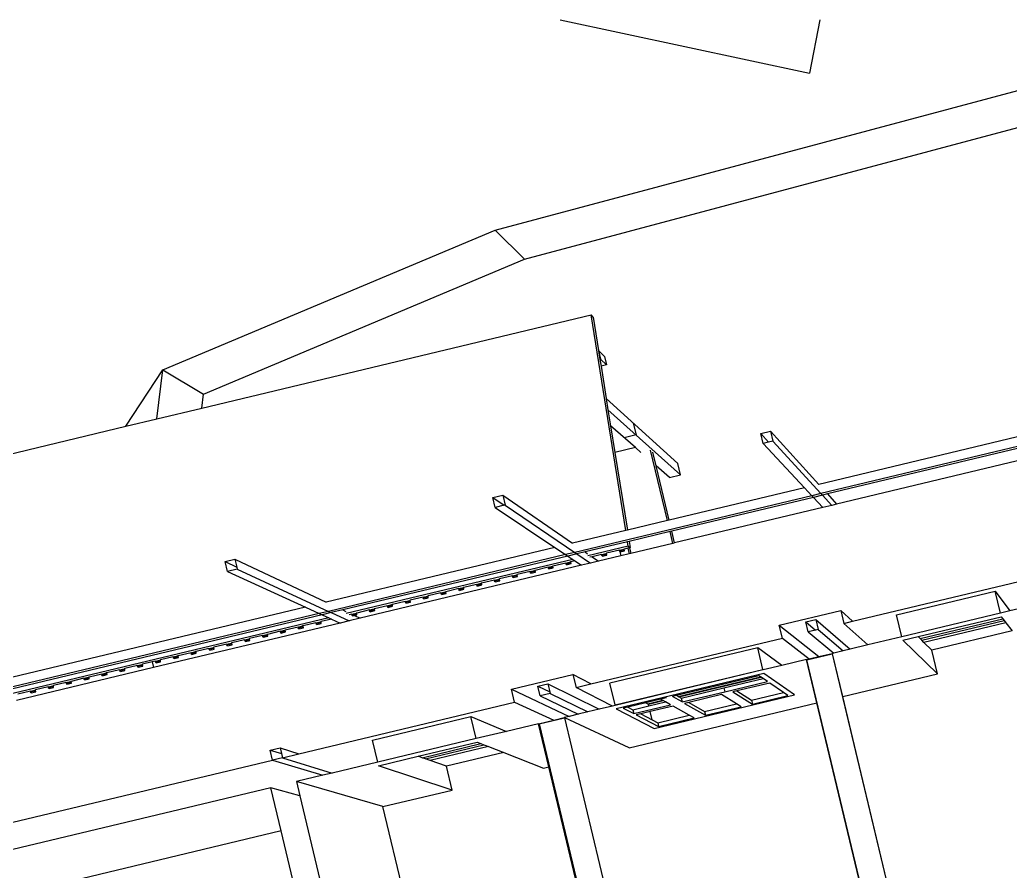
# Model space of a CAD drawing. Extents: x -86023 to 86023, y -39538 to 39538.
# Drawn here: x -49709 to -13174, y 8138 to 39538 of the extents above; entities that cross this region are included whole.
import ezdxf

# ---------------------------------------------------------------- set-up
doc = ezdxf.new("R2010")
doc.units = 0
doc.layers.get('0').update_dxf_attribs({"linetype": 'CONTINUOUS'})
doc.layers.add('SECTIONCUTEDGES', color=7, linetype='CONTINUOUS')

msp = doc.modelspace()

# ---------------------------------------------------------------- linework, layer by layer
for p, q in [((-32175, 31779), (-3120, 39538)), ((-29772, 39538), (-20580, 37576)), ((-20197, 39538), (-20580, 37576)), ((-31089, 30707), (-2100, 38448)), ((-44434, 26626), (-32175, 31779)), ((-32175, 31779), (-31089, 30707)), ((-42935, 25727), (-31089, 30707)), ((-42997, 25215), (-28634, 28651)), ((-28559, 28576), (-28634, 28651)), ((-27359, 20700), (-28634, 28651)), ((-28559, 28576), (-28361, 27340)), ((-28361, 27340), (-28284, 27019)), ((-28139, 27126), (-28361, 27340)), ((-28361, 27340), (-28308, 27013)), ((-28139, 27126), (-28063, 26807)), ((-28284, 27019), (-28308, 27013)), ((-28308, 27013), (-28268, 26758)), ((-28063, 26807), (-28284, 27019)), ((-28063, 26807), (-28268, 26758)), ((-28268, 26758), (-28078, 25576)), ((-45795, 24545), (-44434, 26626)), ((-44653, 24819), (-44434, 26626)), ((-44434, 26626), (-42935, 25727)), ((-42997, 25215), (-42935, 25727)), ((-25435, 23168), (-28078, 25576)), ((-28078, 25576), (-28011, 25159)), ((-44653, 24819), (-42997, 25215)), ((-25336, 22757), (-28011, 25159)), ((-28011, 25159), (-27916, 24566)), ((-54647, 22428), (-45795, 24545)), ((-45795, 24545), (-44653, 24819)), ((-26999, 23760), (-27916, 24566)), ((-27916, 24566), (-27757, 23578)), ((-27079, 24667), (-26975, 24229)), ((-11560, 24479), (-20237, 22404)), ((-26975, 24229), (-27413, 24124)), ((-22378, 24282), (-22086, 23965)), ((-22012, 24369), (-20237, 22404)), ((-11409, 24160), (-20156, 22067)), ((-26999, 23760), (-27757, 23578)), ((-26797, 23582), (-26999, 23760)), ((-22291, 23916), (-20764, 22278)), ((-21925, 24003), (-20156, 22067)), ((-11406, 24087), (-19918, 22050)), ((-27757, 23578), (-27297, 20715)), ((-25818, 21069), (-26440, 23667)), ((-26239, 23091), (-26359, 23595)), ((-11310, 23650), (-19576, 21673)), ((-25748, 22658), (-26239, 23091)), ((-25758, 21083), (-26239, 23091)), ((-25336, 22757), (-25435, 23168)), ((-25748, 22658), (-25336, 22757)), ((-31893, 22006), (-29320, 20231)), ((-20493, 21987), (-29240, 19894)), ((-20764, 22278), (-25758, 21083)), ((-20436, 21926), (-25661, 20677)), ((-20764, 22278), (-20493, 21987)), ((-20156, 22067), (-20493, 21987)), ((-20436, 21926), (-20493, 21987)), ((-20101, 22007), (-20436, 21926)), ((-20436, 21926), (-20086, 21551)), ((-20101, 22007), (-20156, 22067)), ((-19918, 22050), (-20101, 22007)), ((-20101, 22007), (-19756, 21630)), ((-19918, 22050), (-19576, 21673)), ((-32259, 21918), (-31838, 21632)), ((-31805, 21640), (-29240, 19894)), ((-19756, 21630), (-20086, 21551)), ((-19576, 21673), (-19756, 21630)), ((-32171, 21552), (-29967, 20076)), ((-20086, 21551), (-25557, 20242)), ((-25818, 21069), (-27297, 20715)), ((-25758, 21083), (-25818, 21069)), ((-27359, 20700), (-29320, 20231)), ((-27297, 20715), (-27359, 20700)), ((-25721, 20662), (-27231, 20301)), ((-25661, 20677), (-25721, 20662)), ((-25617, 20228), (-25721, 20662)), ((-25557, 20242), (-25661, 20677)), ((-27293, 20286), (-28858, 19912)), ((-27267, 20126), (-28753, 19770)), ((-27231, 20301), (-27293, 20286)), ((-27267, 20126), (-27293, 20286)), ((-27267, 20126), (-27194, 20071)), ((-27231, 20301), (-27194, 20071)), ((-25617, 20228), (-27171, 19856)), ((-25557, 20242), (-25617, 20228)), ((-29967, 20076), (-38404, 18058)), ((-29576, 19814), (-38323, 17721)), ((-29495, 19759), (-37798, 17773)), ((-29967, 20076), (-29576, 19814)), ((-29240, 19894), (-29576, 19814)), ((-29576, 19814), (-29495, 19759)), ((-29159, 19840), (-29495, 19759)), ((-29495, 19759), (-29312, 19637)), ((-29240, 19894), (-29159, 19840)), ((-28858, 19912), (-29159, 19840)), ((-29159, 19840), (-28660, 19500)), ((-28858, 19912), (-28765, 19848)), ((-28601, 19735), (-28675, 19717)), ((-28247, 19819), (-28601, 19735)), ((-28601, 19735), (-28363, 19571)), ((-27534, 19769), (-28363, 19571)), ((-28247, 19819), (-28083, 19859)), ((-28247, 19819), (-28243, 19790)), ((-28243, 19790), (-28078, 19830)), ((-28223, 19756), (-28243, 19790)), ((-28223, 19756), (-28058, 19795)), ((-28069, 19862), (-28083, 19859)), ((-28078, 19830), (-28083, 19859)), ((-28058, 19795), (-28078, 19830)), ((-27589, 19977), (-28069, 19862)), ((-28058, 19795), (-28069, 19862)), ((-27589, 19977), (-27424, 20016)), ((-27589, 19977), (-27584, 19948)), ((-27584, 19948), (-27419, 19987)), ((-27571, 19924), (-27584, 19948)), ((-27571, 19924), (-27534, 19769)), ((-27564, 19913), (-27571, 19924)), ((-27564, 19913), (-27400, 19953)), ((-27225, 19843), (-27534, 19769)), ((-27411, 20020), (-27424, 20016)), ((-27419, 19987), (-27424, 20016)), ((-27400, 19953), (-27419, 19987)), ((-27275, 20052), (-27411, 20020)), ((-27400, 19953), (-27411, 20020)), ((-27221, 20065), (-27275, 20052)), ((-27275, 20052), (-27225, 19843)), ((-27171, 19856), (-27225, 19843)), ((-27194, 20071), (-27221, 20065)), ((-27221, 20065), (-27171, 19856)), ((-42139, 19555), (-41704, 19353)), ((-41773, 19642), (-38404, 18058)), ((-29312, 19637), (-37667, 17638)), ((-28989, 19421), (-37150, 17469)), ((-30223, 19347), (-30058, 19386)), ((-30043, 19390), (-30058, 19386)), ((-30054, 19357), (-30058, 19386)), ((-29564, 19504), (-30043, 19390)), ((-30033, 19323), (-30043, 19390)), ((-29564, 19504), (-29400, 19544)), ((-29564, 19504), (-29560, 19475)), ((-29560, 19475), (-29395, 19515)), ((-29539, 19441), (-29560, 19475)), ((-29539, 19441), (-29375, 19480)), ((-29385, 19547), (-29400, 19544)), ((-29395, 19515), (-29400, 19544)), ((-29375, 19480), (-29395, 19515)), ((-29233, 19584), (-29385, 19547)), ((-29375, 19480), (-29385, 19547)), ((-29312, 19637), (-29233, 19584)), ((-29233, 19584), (-28989, 19421)), ((-28660, 19500), (-28989, 19421)), ((-28363, 19571), (-28660, 19500)), ((-42051, 19189), (-39171, 17874)), ((-41686, 19276), (-38323, 17721)), ((-31540, 19032), (-32017, 18918)), ((-31540, 19032), (-31375, 19071)), ((-31540, 19032), (-31535, 19003)), ((-31535, 19003), (-31371, 19042)), ((-31514, 18969), (-31535, 19003)), ((-31514, 18969), (-31349, 19008)), ((-31359, 19075), (-31375, 19071)), ((-31371, 19042), (-31375, 19071)), ((-31349, 19008), (-31371, 19042)), ((-30881, 19189), (-31359, 19075)), ((-31349, 19008), (-31359, 19075)), ((-30881, 19189), (-30717, 19229)), ((-30881, 19189), (-30877, 19160)), ((-30877, 19160), (-30712, 19199)), ((-30856, 19126), (-30877, 19160)), ((-30856, 19126), (-30691, 19165)), ((-30701, 19232), (-30717, 19229)), ((-30712, 19199), (-30717, 19229)), ((-30691, 19165), (-30712, 19199)), ((-30223, 19347), (-30701, 19232)), ((-30691, 19165), (-30701, 19232)), ((-30223, 19347), (-30218, 19318)), ((-30218, 19318), (-30054, 19357)), ((-30197, 19283), (-30218, 19318)), ((-30197, 19283), (-30033, 19323)), ((-30033, 19323), (-30054, 19357)), ((-32857, 18717), (-33333, 18603)), ((-32857, 18717), (-32692, 18756)), ((-32857, 18717), (-32853, 18687)), ((-32853, 18687), (-32688, 18727)), ((-32830, 18654), (-32853, 18687)), ((-32830, 18654), (-32666, 18693)), ((-32675, 18760), (-32692, 18756)), ((-32688, 18727), (-32692, 18756)), ((-32666, 18693), (-32688, 18727)), ((-32198, 18874), (-32675, 18760)), ((-32666, 18693), (-32675, 18760)), ((-32198, 18874), (-32034, 18914)), ((-32198, 18874), (-32194, 18845)), ((-32194, 18845), (-32029, 18884)), ((-32172, 18811), (-32194, 18845)), ((-32172, 18811), (-32007, 18850)), ((-32017, 18918), (-32034, 18914)), ((-32029, 18884), (-32034, 18914)), ((-32007, 18850), (-32029, 18884)), ((-32007, 18850), (-32017, 18918)), ((-34832, 18244), (-34668, 18284)), ((-34649, 18288), (-34668, 18284)), ((-34664, 18254), (-34668, 18284)), ((-34174, 18402), (-34649, 18288)), ((-34640, 18221), (-34649, 18288)), ((-34174, 18402), (-34009, 18441)), ((-34174, 18402), (-34170, 18372)), ((-34170, 18372), (-34005, 18412)), ((-34147, 18339), (-34170, 18372)), ((-34147, 18339), (-33982, 18378)), ((-33991, 18445), (-34009, 18441)), ((-34005, 18412), (-34009, 18441)), ((-33982, 18378), (-34005, 18412)), ((-33515, 18559), (-33991, 18445)), ((-33982, 18378), (-33991, 18445)), ((-33515, 18559), (-33351, 18599)), ((-33515, 18559), (-33511, 18530)), ((-33511, 18530), (-33347, 18569)), ((-33489, 18496), (-33511, 18530)), ((-33489, 18496), (-33324, 18536)), ((-33333, 18603), (-33351, 18599)), ((-33347, 18569), (-33351, 18599)), ((-33324, 18536), (-33347, 18569)), ((-33324, 18536), (-33333, 18603)), ((-17364, 17598), (-13729, 18467)), ((-13729, 18467), (-13186, 17737)), ((-13534, 17654), (-13729, 18467)), ((-36149, 17929), (-36624, 17816)), ((-36149, 17929), (-35985, 17969)), ((-36149, 17929), (-36145, 17900)), ((-36145, 17900), (-35981, 17939)), ((-36121, 17866), (-35957, 17906)), ((-35966, 17973), (-35985, 17969)), ((-35981, 17939), (-35985, 17969)), ((-35957, 17906), (-35981, 17939)), ((-35491, 18087), (-35966, 17973)), ((-35957, 17906), (-35966, 17973)), ((-35491, 18087), (-35326, 18126)), ((-35491, 18087), (-35487, 18057)), ((-35487, 18057), (-35322, 18097)), ((-35463, 18024), (-35487, 18057)), ((-35463, 18024), (-35299, 18063)), ((-35307, 18130), (-35326, 18126)), ((-35322, 18097), (-35326, 18126)), ((-35299, 18063), (-35322, 18097)), ((-34832, 18244), (-35307, 18130)), ((-35299, 18063), (-35307, 18130)), ((-34832, 18244), (-34828, 18215)), ((-34828, 18215), (-34664, 18254)), ((-34805, 18181), (-34828, 18215)), ((-34805, 18181), (-34640, 18221)), ((-34640, 18221), (-34664, 18254)), ((-39171, 17874), (-51558, 14911)), ((-38660, 17641), (-51477, 14575)), ((-38553, 17592), (-50745, 14676)), ((-39171, 17874), (-38660, 17641)), ((-38323, 17721), (-38660, 17641)), ((-38660, 17641), (-38553, 17592)), ((-38218, 17673), (-38553, 17592)), ((-38553, 17592), (-38314, 17483)), ((-38323, 17721), (-38218, 17673)), ((-37798, 17773), (-38218, 17673)), ((-38218, 17673), (-37563, 17370)), ((-37798, 17773), (-37676, 17716)), ((-37466, 17614), (-37565, 17590)), ((-37466, 17614), (-37302, 17653)), ((-37466, 17614), (-37463, 17585)), ((-37463, 17585), (-37298, 17624)), ((-37438, 17551), (-37463, 17585)), ((-37438, 17551), (-37364, 17569)), ((-37364, 17569), (-37273, 17591)), ((-37364, 17569), (-37150, 17469)), ((-37282, 17658), (-37302, 17653)), ((-37298, 17624), (-37302, 17653)), ((-37273, 17591), (-37298, 17624)), ((-36808, 17772), (-37282, 17658)), ((-37273, 17591), (-37282, 17658)), ((-36808, 17772), (-36643, 17811)), ((-36808, 17772), (-36804, 17742)), ((-36804, 17742), (-36639, 17782)), ((-36780, 17709), (-36804, 17742)), ((-36780, 17709), (-36615, 17748)), ((-36624, 17816), (-36643, 17811)), ((-36639, 17782), (-36643, 17811)), ((-36615, 17748), (-36639, 17782)), ((-36615, 17748), (-36624, 17816)), ((-36121, 17866), (-36145, 17900)), ((-18988, 17355), (-19424, 17754)), ((-17169, 16784), (-17364, 17598)), ((-38314, 17483), (-50575, 14550)), ((-37893, 17291), (-44776, 15644)), ((-39442, 17142), (-39277, 17181)), ((-39256, 17186), (-39277, 17181)), ((-39274, 17151), (-39277, 17181)), ((-38783, 17299), (-39256, 17186)), ((-39248, 17118), (-39256, 17186)), ((-38783, 17299), (-38619, 17338)), ((-38783, 17299), (-38780, 17270)), ((-38780, 17270), (-38615, 17309)), ((-38754, 17236), (-38780, 17270)), ((-38754, 17236), (-38590, 17276)), ((-38598, 17343), (-38619, 17338)), ((-38615, 17309), (-38619, 17338)), ((-38590, 17276), (-38615, 17309)), ((-38210, 17436), (-38598, 17343)), ((-38590, 17276), (-38598, 17343)), ((-38314, 17483), (-38210, 17436)), ((-38210, 17436), (-37893, 17291)), ((-37563, 17370), (-37893, 17291)), ((-37150, 17469), (-37563, 17370)), ((-21693, 17211), (-20232, 16052)), ((-20715, 17329), (-20355, 17028)), ((-20349, 17417), (-19077, 16328)), ((-18423, 16485), (-19310, 17278)), ((-16566, 16789), (-13503, 17522)), ((-16496, 16719), (-13446, 17448)), ((-16437, 16659), (-13398, 17386)), ((-13330, 17298), (-16354, 16575)), ((-13503, 17522), (-13446, 17448)), ((-13446, 17448), (-13398, 17386)), ((-13398, 17386), (-13330, 17298)), ((-13330, 17298), (-13099, 16998)), ((-40759, 16826), (-41230, 16714)), ((-40759, 16826), (-40594, 16866)), ((-40759, 16826), (-40755, 16797)), ((-40755, 16797), (-40591, 16836)), ((-40572, 16871), (-40594, 16866)), ((-40591, 16836), (-40594, 16866)), ((-40564, 16803), (-40591, 16836)), ((-40100, 16984), (-40572, 16871)), ((-40564, 16803), (-40572, 16871)), ((-40100, 16984), (-39935, 17023)), ((-40100, 16984), (-40097, 16955)), ((-40097, 16955), (-39932, 16994)), ((-40071, 16922), (-40097, 16955)), ((-40071, 16922), (-39906, 16961)), ((-39914, 17029), (-39935, 17023)), ((-39932, 16994), (-39935, 17023)), ((-39906, 16961), (-39932, 16994)), ((-39442, 17142), (-39914, 17029)), ((-39906, 16961), (-39914, 17029)), ((-39442, 17142), (-39438, 17112)), ((-39438, 17112), (-39274, 17151)), ((-39413, 17079), (-39438, 17112)), ((-39413, 17079), (-39248, 17118)), ((-39248, 17118), (-39274, 17151)), ((-20628, 16963), (-19680, 16184)), ((-20262, 17051), (-19331, 16267)), ((-13099, 16998), (-16070, 16287)), ((-42076, 16511), (-42546, 16399)), ((-42076, 16511), (-41911, 16551)), ((-42076, 16511), (-42072, 16482)), ((-42072, 16482), (-41908, 16521)), ((-42046, 16449), (-42072, 16482)), ((-42046, 16449), (-41881, 16489)), ((-41888, 16556), (-41911, 16551)), ((-41908, 16521), (-41911, 16551)), ((-41881, 16489), (-41908, 16521)), ((-41417, 16669), (-41888, 16556)), ((-41881, 16489), (-41888, 16556)), ((-41417, 16669), (-41252, 16708)), ((-41417, 16669), (-41414, 16639)), ((-41414, 16639), (-41249, 16679)), ((-41387, 16607), (-41414, 16639)), ((-41387, 16607), (-41223, 16646)), ((-41230, 16714), (-41252, 16708)), ((-41249, 16679), (-41252, 16708)), ((-41223, 16646), (-41249, 16679)), ((-41223, 16646), (-41230, 16714)), ((-40729, 16764), (-40755, 16797)), ((-40729, 16764), (-40564, 16803)), ((-21579, 16735), (-20588, 15967)), ((-17138, 16653), (-16566, 16789)), ((-15861, 15412), (-17138, 16653)), ((-16496, 16719), (-16566, 16789)), ((-16437, 16659), (-16496, 16719)), ((-16354, 16575), (-16437, 16659)), ((-16070, 16287), (-16354, 16575)), ((-44051, 16039), (-43886, 16078)), ((-43862, 16084), (-43886, 16078)), ((-43883, 16049), (-43886, 16078)), ((-43393, 16196), (-43862, 16084)), ((-43856, 16016), (-43862, 16084)), ((-43393, 16196), (-43228, 16236)), ((-43393, 16196), (-43390, 16167)), ((-43390, 16167), (-43225, 16206)), ((-43362, 16134), (-43390, 16167)), ((-43362, 16134), (-43197, 16174)), ((-43204, 16241), (-43228, 16236)), ((-43225, 16206), (-43228, 16236)), ((-43197, 16174), (-43225, 16206)), ((-42734, 16354), (-43204, 16241)), ((-43197, 16174), (-43204, 16241)), ((-42734, 16354), (-42569, 16393)), ((-42734, 16354), (-42731, 16324)), ((-42731, 16324), (-42566, 16364)), ((-42704, 16292), (-42731, 16324)), ((-42704, 16292), (-42539, 16331)), ((-42546, 16399), (-42569, 16393)), ((-42566, 16364), (-42569, 16393)), ((-42539, 16331), (-42566, 16364)), ((-42539, 16331), (-42546, 16399)), ((-22489, 16372), (-27941, 15067)), ((-21600, 15725), (-22489, 16372)), ((-22298, 15572), (-22489, 16372)), ((-20678, 15930), (-19738, 16155)), ((-19741, 16169), (-19727, 16158)), ((-19349, 14578), (-19727, 16158)), ((-15861, 15412), (-16070, 16287)), ((-45368, 15724), (-45837, 15612)), ((-45368, 15724), (-45203, 15763)), ((-45368, 15724), (-45365, 15694)), ((-45365, 15694), (-45201, 15734)), ((-45179, 15769), (-45203, 15763)), ((-45201, 15734), (-45203, 15763)), ((-45172, 15701), (-45201, 15734)), ((-44827, 15853), (-45179, 15769)), ((-45172, 15701), (-45179, 15769)), ((-44710, 15881), (-44827, 15853)), ((-44827, 15853), (-44776, 15644)), ((-44710, 15881), (-44545, 15921)), ((-44710, 15881), (-44707, 15852)), ((-44707, 15852), (-44542, 15891)), ((-44678, 15819), (-44707, 15852)), ((-44678, 15819), (-44514, 15859)), ((-44521, 15927), (-44545, 15921)), ((-44542, 15891), (-44545, 15921)), ((-44514, 15859), (-44542, 15891)), ((-44051, 16039), (-44521, 15927)), ((-44514, 15859), (-44521, 15927)), ((-44051, 16039), (-44048, 16009)), ((-44048, 16009), (-43883, 16049)), ((-44020, 15977), (-44048, 16009)), ((-44020, 15977), (-43856, 16016)), ((-43856, 16016), (-43883, 16049)), ((-20678, 15930), (-20693, 15942)), ((-15692, -4913), (-20678, 15930)), ((-44776, 15644), (-49836, 14434)), ((-46685, 15409), (-47153, 15297)), ((-46685, 15409), (-46520, 15448)), ((-46685, 15409), (-46682, 15379)), ((-46682, 15379), (-46518, 15418)), ((-46653, 15347), (-46682, 15379)), ((-46653, 15347), (-46489, 15386)), ((-46495, 15454), (-46520, 15448)), ((-46518, 15418), (-46520, 15448)), ((-46489, 15386), (-46518, 15418)), ((-46027, 15566), (-46495, 15454)), ((-46489, 15386), (-46495, 15454)), ((-46027, 15566), (-45862, 15606)), ((-46027, 15566), (-46024, 15537)), ((-46024, 15537), (-45859, 15576)), ((-45995, 15504), (-46024, 15537)), ((-45995, 15504), (-45830, 15544)), ((-45837, 15612), (-45862, 15606)), ((-45859, 15576), (-45862, 15606)), ((-45830, 15544), (-45859, 15576)), ((-45830, 15544), (-45837, 15612)), ((-45337, 15662), (-45365, 15694)), ((-45337, 15662), (-45172, 15701)), ((-28646, 15045), (-29304, 15390)), ((-27750, 14268), (-22298, 15572)), ((-22263, 15426), (-27715, 14122)), ((-22441, 15347), (-25480, 14620)), ((-22386, 15310), (-22441, 15347)), ((-22298, 15572), (-22283, 15561)), ((-22298, 15572), (-22295, 15558)), ((-21129, 14641), (-22263, 15426)), ((-19349, 14578), (-15861, 15412)), ((-48469, 14982), (-48496, 14976)), ((-48002, 15094), (-48469, 14982)), ((-48463, 14914), (-48469, 14982)), ((-48002, 15094), (-47837, 15133)), ((-48002, 15094), (-47999, 15064)), ((-47999, 15064), (-47835, 15103)), ((-47970, 15032), (-47999, 15064)), ((-47970, 15032), (-47805, 15071)), ((-47811, 15139), (-47837, 15133)), ((-47835, 15103), (-47837, 15133)), ((-47805, 15071), (-47835, 15103)), ((-47344, 15251), (-47811, 15139)), ((-47805, 15071), (-47811, 15139)), ((-47344, 15251), (-47179, 15291)), ((-47344, 15251), (-47341, 15222)), ((-47341, 15222), (-47176, 15261)), ((-47311, 15189), (-47341, 15222)), ((-47311, 15189), (-47147, 15229)), ((-47153, 15297), (-47179, 15291)), ((-47176, 15261), (-47179, 15291)), ((-47147, 15229), (-47176, 15261)), ((-47147, 15229), (-47153, 15297)), ((-30229, 15053), (-28340, 14112)), ((-27750, 14268), (-27941, 15067)), ((-25418, 14584), (-22386, 15310)), ((-25392, 14570), (-22364, 15294)), ((-23733, 14897), (-22289, 15243)), ((-23699, 14754), (-22125, 15131)), ((-22047, 15078), (-23264, 14787)), ((-22364, 15294), (-22386, 15310)), ((-22289, 15243), (-22364, 15294)), ((-22125, 15131), (-22289, 15243)), ((-21531, 14725), (-22047, 15078)), ((-49319, 14779), (-49785, 14667)), ((-49319, 14779), (-49154, 14818)), ((-49319, 14779), (-49317, 14749)), ((-49317, 14749), (-49152, 14788)), ((-49286, 14717), (-49317, 14749)), ((-49286, 14717), (-49121, 14756)), ((-49127, 14825), (-49154, 14818)), ((-49152, 14788), (-49154, 14818)), ((-49121, 14756), (-49152, 14788)), ((-48661, 14936), (-49127, 14825)), ((-49121, 14756), (-49127, 14825)), ((-48661, 14936), (-48496, 14976)), ((-48661, 14936), (-48658, 14906)), ((-48658, 14906), (-48493, 14946)), ((-48628, 14875), (-48658, 14906)), ((-48628, 14875), (-48463, 14914)), ((-48493, 14946), (-48496, 14976)), ((-48463, 14914), (-48493, 14946)), ((-31573, 14848), (-29446, 13848)), ((-30595, 14965), (-30157, 14751)), ((-30142, 14687), (-28757, 14012)), ((-27850, 14230), (-29190, 14915)), ((-26304, 13403), (-21129, 14641)), ((-25480, 14620), (-25634, 14583)), ((-25418, 14584), (-25480, 14620)), ((-25307, 14521), (-23733, 14897)), ((-25273, 14378), (-23699, 14754)), ((-23830, 14651), (-25033, 14363)), ((-23272, 14308), (-23830, 14651)), ((-23733, 14897), (-23699, 14754)), ((-23264, 14787), (-23402, 14754)), ((-23402, 14754), (-22686, 14302)), ((-23264, 14787), (-22719, 14440)), ((-22719, 14440), (-21531, 14725)), ((-22686, 14302), (-21373, 14616)), ((-21373, 14616), (-21531, 14725)), ((-31459, 14372), (-30014, 13712)), ((-30508, 14600), (-29106, 13929)), ((-27750, 14268), (-27747, 14254)), ((-26610, 14349), (-27281, 14189)), ((-27232, 12692), (-20311, 14348)), ((-27062, 13950), (-25702, 14275)), ((-26069, 14479), (-26610, 14349)), ((-26610, 14349), (-26546, 14315)), ((-26546, 14315), (-26006, 14444)), ((-26546, 14315), (-26519, 14300)), ((-26519, 14300), (-25980, 14429)), ((-26503, 14235), (-26519, 14300)), ((-26503, 14235), (-25893, 14381)), ((-25852, 14531), (-26069, 14479)), ((-26006, 14444), (-26069, 14479)), ((-25980, 14429), (-26006, 14444)), ((-25893, 14381), (-25980, 14429)), ((-25702, 14275), (-25893, 14381)), ((-25273, 14378), (-25634, 14583)), ((-25392, 14570), (-25418, 14584)), ((-25307, 14521), (-25392, 14570)), ((-25307, 14521), (-25273, 14378)), ((-25033, 14363), (-25184, 14327)), ((-25184, 14327), (-24414, 13889)), ((-25033, 14363), (-24447, 14027)), ((-24447, 14027), (-23272, 14308)), ((-23101, 14203), (-23272, 14308)), ((-22719, 14440), (-22686, 14302)), ((-14762, -4598), (-19349, 14578)), ((-27715, 14122), (-26304, 13403)), ((-27281, 14189), (-27448, 14149)), ((-27448, 14149), (-27062, 13950)), ((-27281, 14189), (-27096, 14093)), ((-27096, 14093), (-26503, 14235)), ((-27096, 14093), (-27062, 13950)), ((-26802, 13940), (-26967, 13901)), ((-26967, 13901), (-26142, 13475)), ((-26453, 14024), (-26802, 13940)), ((-26802, 13940), (-26380, 13721)), ((-25612, 14225), (-26453, 14024)), ((-26380, 13721), (-26453, 14024)), ((-26175, 13614), (-25012, 13892)), ((-25012, 13892), (-25612, 14225)), ((-24828, 13790), (-25012, 13892)), ((-24447, 14027), (-24414, 13889)), ((-24414, 13889), (-23101, 14203)), ((-36702, 12972), (-33067, 13841)), ((-33067, 13841), (-31760, 13294)), ((-32872, 13028), (-33067, 13841)), ((-30573, 13578), (-30551, 13568)), ((-30551, 13568), (-29618, 13791)), ((-30551, 13568), (-25565, -7275)), ((-29622, 13806), (-29600, 13796)), ((-24614, -7048), (-29600, 13796)), ((-27232, 12692), (-29600, 13796)), ((-26380, 13721), (-26175, 13614)), ((-26175, 13614), (-26142, 13475)), ((-26142, 13475), (-24828, 13790)), ((-36507, 12158), (-36702, 12972)), ((-35016, 12376), (-32841, 12896)), ((-34868, 12324), (-32702, 12842)), ((-34744, 12280), (-32586, 12796)), ((-32841, 12896), (-32702, 12842)), ((-32702, 12842), (-32586, 12796)), ((-32586, 12796), (-32421, 12731)), ((-40476, 12602), (-40058, 12472)), ((-40110, 12689), (-39413, 12469)), ((-32421, 12731), (-34568, 12218)), ((-31858, 12510), (-33968, 12005)), ((-32421, 12731), (-31858, 12510)), ((-31858, 12510), (-30395, 11936)), ((-40388, 12236), (-38533, 11674)), ((-40022, 12323), (-38184, 11757)), ((-36476, 12027), (-35016, 12376)), ((-34868, 12324), (-35016, 12376)), ((-34744, 12280), (-34868, 12324)), ((-34568, 12218), (-34744, 12280)), ((-33968, 12005), (-34568, 12218)), ((-33759, 11131), (-36476, 12027)), ((-33759, 11131), (-33968, 12005)), ((-30395, 11936), (-30192, 11984)), ((-36316, 10519), (-39502, 11442)), ((-39376, 10916), (-40453, 11214)), ((-36316, 10519), (-33759, 11131)), ((-31728, -8657), (-36316, 10519)), ((-40072, 9621), (-49638, 7332))]:
    msp.add_line(p, q)
at = {"layer": 'SECTIONCUTEDGES'}
for p, q in [((-22378, 24282), (-22012, 24369)), ((-22291, 23916), (-22378, 24282)), ((-22012, 24369), (-21925, 24003)), ((-22086, 23965), (-22291, 23916)), ((-21925, 24003), (-22086, 23965)), ((-32259, 21918), (-31893, 22006)), ((-31893, 22006), (-31805, 21640)), ((-32171, 21552), (-32259, 21918)), ((-31838, 21632), (-32171, 21552)), ((-31805, 21640), (-31838, 21632)), ((-42139, 19555), (-41773, 19642)), ((-42051, 19189), (-42139, 19555)), ((-41773, 19642), (-41704, 19353)), ((-41686, 19276), (-42051, 19189)), ((-41704, 19353), (-41686, 19276)), ((-18988, 17355), (-10747, 19327)), ((-10812, 18305), (-13186, 17737)), ((-21693, 17211), (-19424, 17754)), ((-19424, 17754), (-19310, 17278)), ((-13534, 17654), (-17169, 16784)), ((-13186, 17737), (-13534, 17654)), ((-21579, 16735), (-21693, 17211)), ((-20715, 17329), (-20349, 17417)), ((-20628, 16963), (-20715, 17329)), ((-20349, 17417), (-20262, 17051)), ((-19310, 17278), (-18988, 17355)), ((-20355, 17028), (-20628, 16963)), ((-20262, 17051), (-20355, 17028)), ((-28646, 15045), (-21579, 16735)), ((-18423, 16485), (-19077, 16328)), ((-17169, 16784), (-18423, 16485)), ((-20232, 16052), (-19741, 16169)), ((-19680, 16184), (-19741, 16169)), ((-19741, 16169), (-19738, 16155)), ((-19738, 16155), (-14752, -4688)), ((-19331, 16267), (-19680, 16184)), ((-19077, 16328), (-19331, 16267)), ((-21600, 15725), (-22283, 15561)), ((-20693, 15942), (-21600, 15725)), ((-20693, 15942), (-20588, 15967)), ((-20311, 14348), (-20693, 15942)), ((-20588, 15967), (-20232, 16052)), ((-31573, 14848), (-29304, 15390)), ((-29304, 15390), (-29190, 14915)), ((-22295, 15558), (-27747, 14254)), ((-22283, 15561), (-22295, 15558)), ((-30595, 14965), (-30229, 15053)), ((-30229, 15053), (-30157, 14751)), ((-29190, 14915), (-28646, 15045)), ((-31459, 14372), (-31573, 14848)), ((-30508, 14600), (-30595, 14965)), ((-30142, 14687), (-30508, 14600)), ((-30157, 14751), (-30142, 14687)), ((-39413, 12469), (-31459, 14372)), ((-27747, 14254), (-27850, 14230)), ((-15724, -4828), (-20311, 14348)), ((-29106, 13929), (-29446, 13848)), ((-28757, 14012), (-29106, 13929)), ((-28340, 14112), (-28757, 14012)), ((-27850, 14230), (-28340, 14112)), ((-30573, 13578), (-31760, 13294)), ((-30573, 13578), (-30014, 13712)), ((-30192, 11984), (-30573, 13578)), ((-30014, 13712), (-29622, 13806)), ((-29446, 13848), (-29622, 13806)), ((-29622, 13806), (-29618, 13791)), ((-29618, 13791), (-24632, -7052)), ((-31760, 13294), (-32872, 13028)), ((-32872, 13028), (-36507, 12158)), ((-40476, 12602), (-40110, 12689)), ((-40388, 12236), (-40476, 12602)), ((-40110, 12689), (-40058, 12472)), ((-40058, 12472), (-40022, 12323)), ((-40022, 12323), (-39413, 12469)), ((-53473, 9106), (-40388, 12236)), ((-40022, 12323), (-40388, 12236)), ((-36507, 12158), (-38184, 11757)), ((-38184, 11757), (-38533, 11674)), ((-25604, -7192), (-30192, 11984)), ((-38533, 11674), (-39502, 11442)), ((-39502, 11442), (-39376, 10916)), ((-40453, 11214), (-51835, 8492)), ((-40072, 9621), (-40453, 11214)), ((-39376, 10916), (-34512, -9416)), ((-37416, -1484), (-40072, 9621))]:
    msp.add_line(p, q, dxfattribs=at)

doc.saveas('drawing.dxf')
